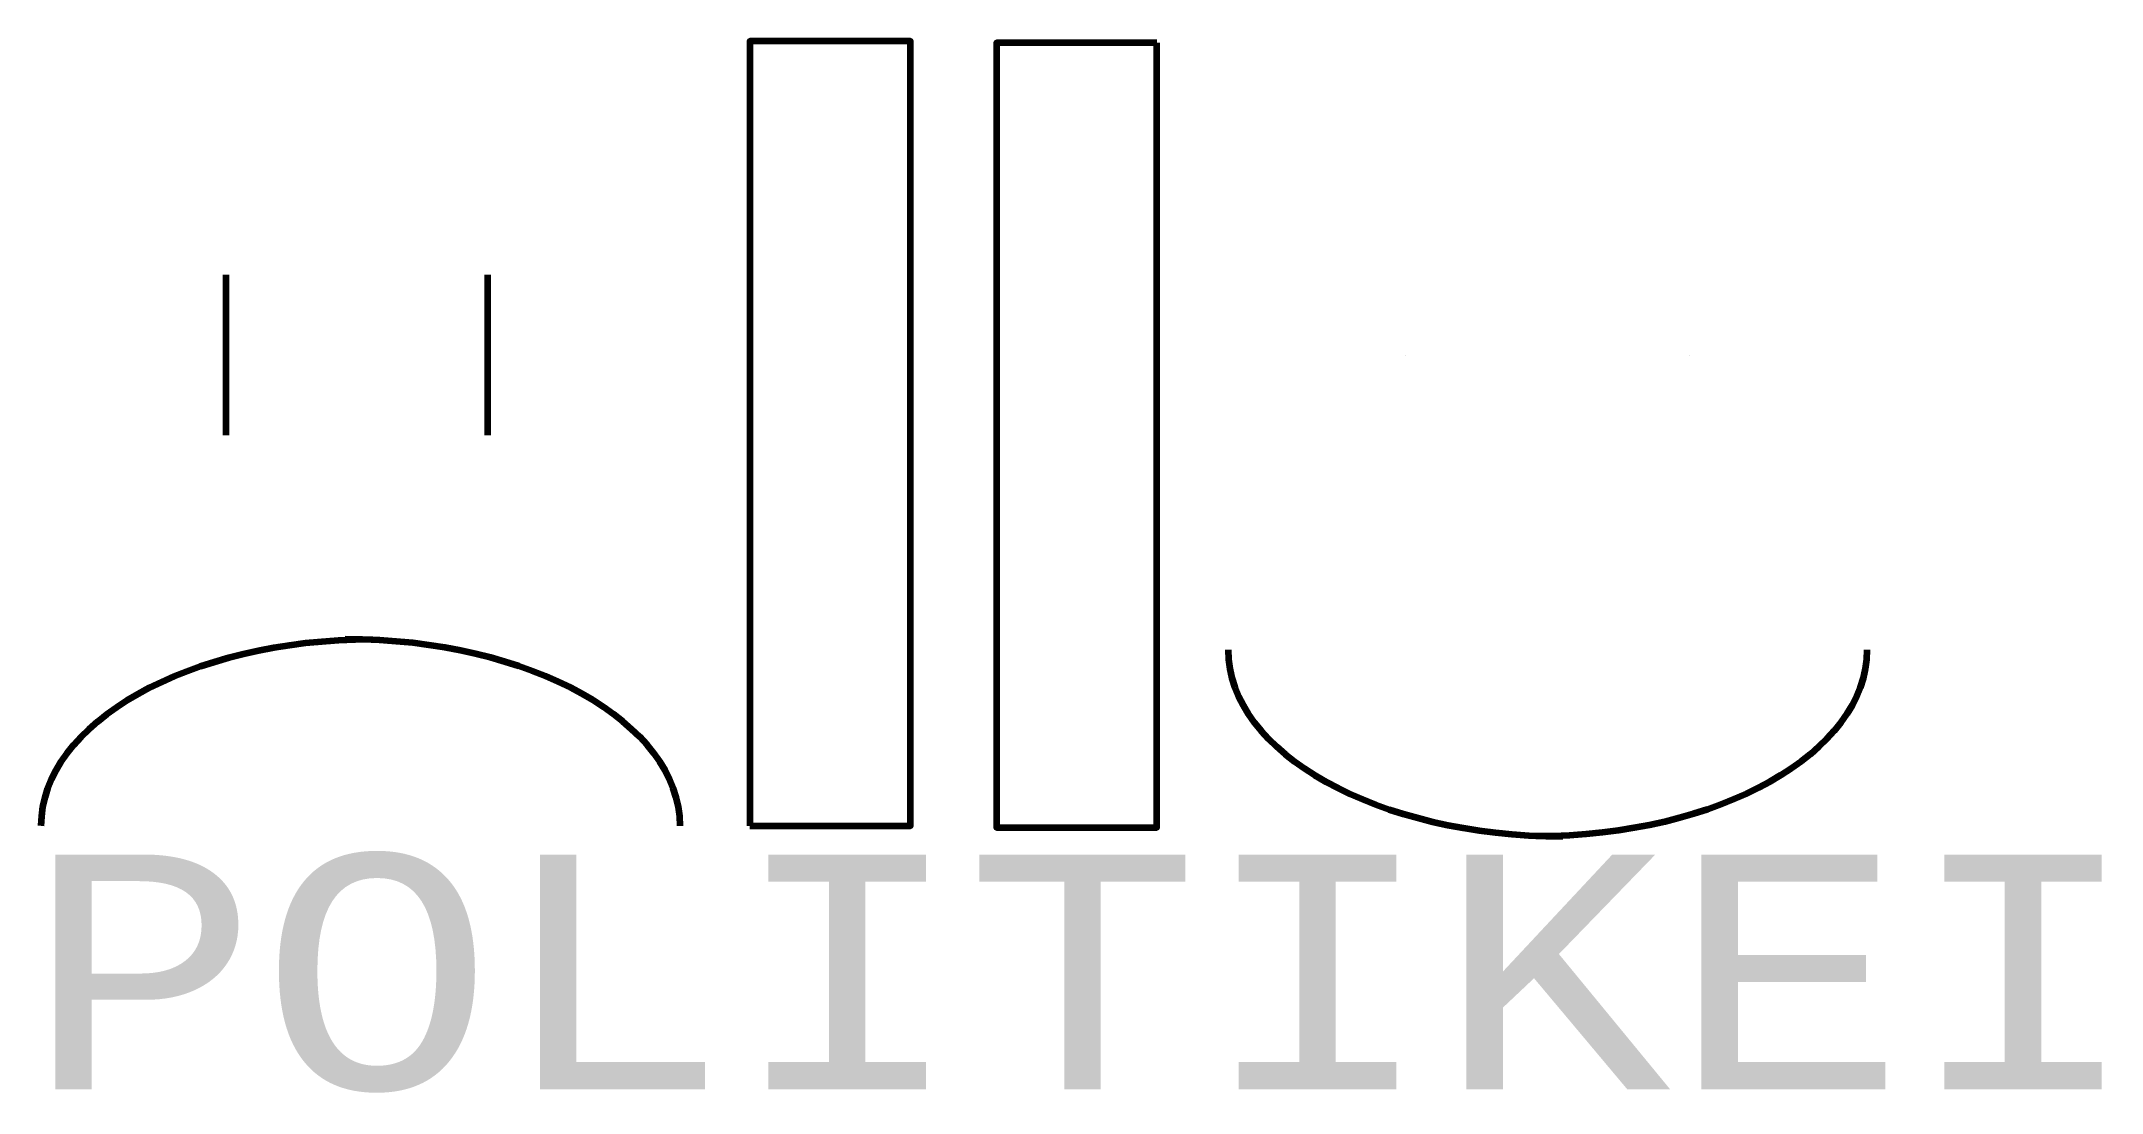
# Model space of a CAD drawing. Header units: inches. Extents: x 36 to 282, y -158 to -32.
import ezdxf

# ---------------------------------------------------------------- set-up
doc = ezdxf.new("R2010")
doc.units = ezdxf.units.IN
doc.header["$MEASUREMENT"] = 0
doc.layers.add('Layer 1', color=7, linetype='Continuous')

msp = doc.modelspace()

# ---------------------------------------------------------------- linework, layer by layer
at = {"layer": 'Layer 1', "color": 250, "lineweight": 211, "true_color": 0x231f20}
for points in [[(120.46, -125.85), (139.67, -125.85), (139.67, -31.92), (120.46, -31.92), (120.46, -125.85)], [(169.17, -32.11), (149.97, -32.11), (149.97, -126.05), (169.17, -126.05), (169.17, -32.11)]]:
    msp.add_lwpolyline(points, dxfattribs=at)
at = {"layer": 'Layer 1', "color": 240, "lineweight": 211, "true_color": 0xed1c24}
for points in [[(57.7, -59.89), (57.7, -79.1)], [(89.01, -59.89), (89.01, -79.1)]]:
    msp.add_lwpolyline(points, dxfattribs=at)
at = {"layer": 'Layer 1', "color": 114, "lineweight": 158, "true_color": 0x00a550}
for points in [[(198.99, -69.5), (198.99, -69.5)], [(232.99, -69.5), (232.99, -69.5)]]:
    msp.add_lwpolyline(points, dxfattribs=at)
at = {"layer": 'Layer 1', "color": 240, "lineweight": 211, "true_color": 0xed1c24}
for points in [[(35.58, -125.85), (35.58, -113.5), (53.31, -103.51), (75.24, -103.51)], [(112.09, -125.85), (112.09, -113.5), (94.15, -103.51), (71.98, -103.51)]]:
    msp.add_open_spline(points, degree=3, dxfattribs=at)
at = {"layer": 'Layer 1', "color": 114, "lineweight": 211, "true_color": 0x00a550}
for points in [[(177.71, -104.77), (177.71, -117.12), (195.65, -127.11), (217.82, -127.11)], [(254.22, -104.77), (254.22, -117.12), (236.48, -127.11), (214.56, -127.11)]]:
    msp.add_open_spline(points, degree=3, dxfattribs=at)

# ---------------------------------------------------------------- texts
at = {"layer": 'Layer 1', "color": 250, "true_color": 0x231f20, "insert": (33.54, -157.81), "char_height": 28.1051, "attachment_point": 7}
msp.add_mtext('\\fCourier New|b0|i0|c0|p34;\\W1;POLITIKEI', dxfattribs=at)

doc.saveas('drawing.dxf')
